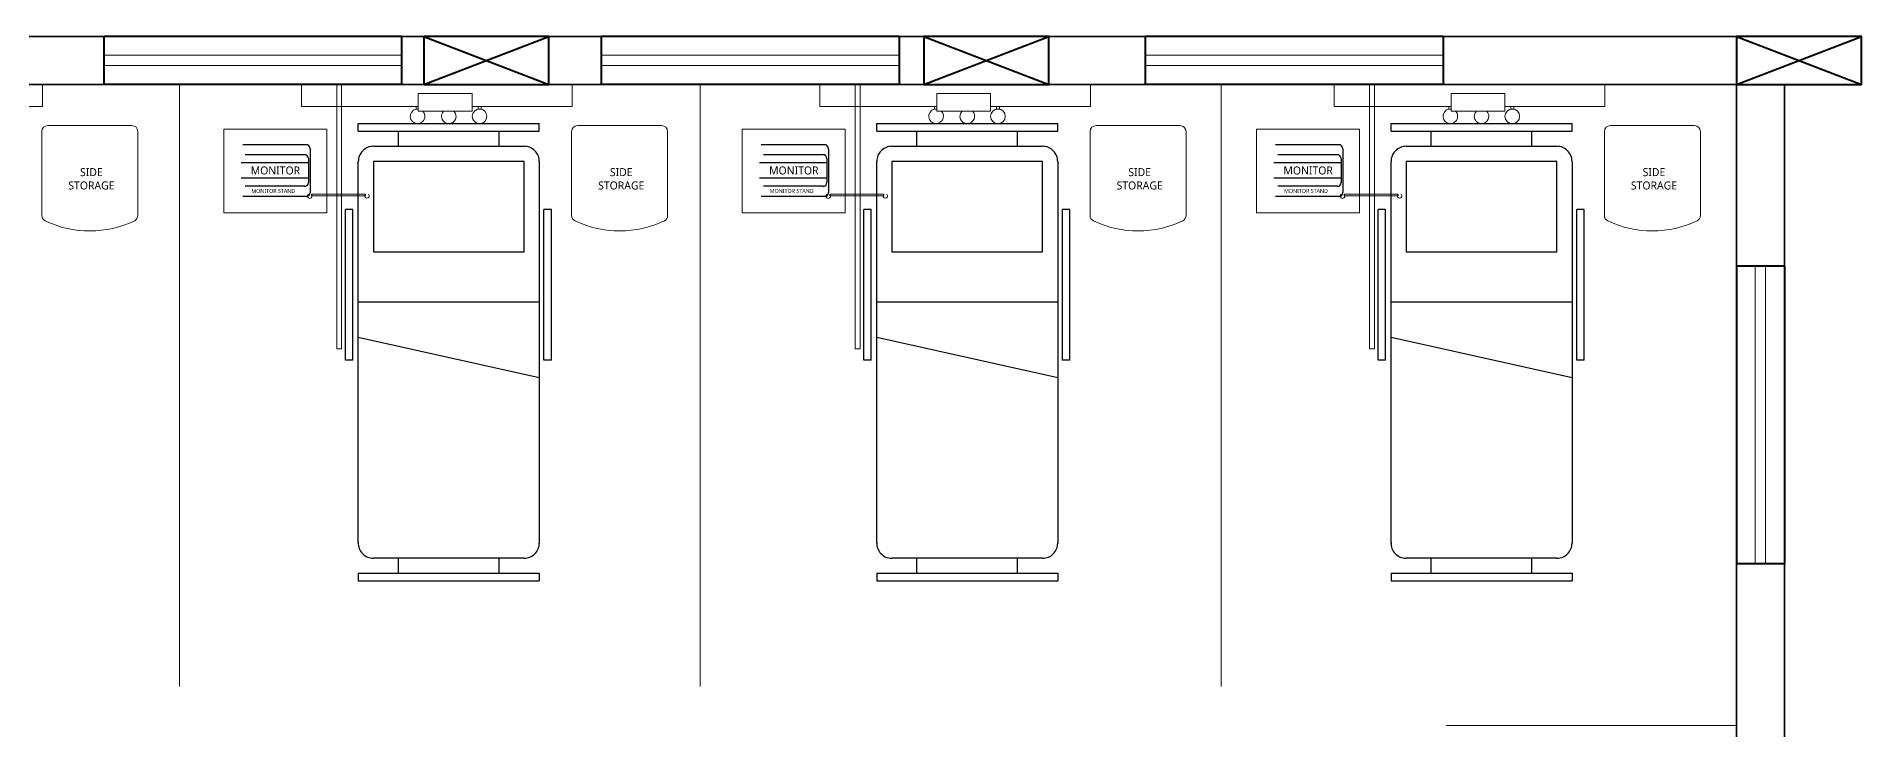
# Model space of a CAD drawing. Header units: inches. Extents: x -17070 to 527, y 504 to 2398.
# Drawn here: x -10454.33 to -10445.57, y 538.7 to 542.03 of the extents above; entities that cross this region are included whole.
import ezdxf

# ---------------------------------------------------------------- set-up
doc = ezdxf.new("R2010")
doc.units = ezdxf.units.IN
for name, color, linetype, lineweight in [('COL', 5, 'Continuous', 40), ('ELE-1', 105, 'Continuous', 40), ('furniture', 42, 'Continuous', 9), ('section', 1, 'Continuous', 35), ('TEXT', 7, 'Continuous', 9), ('WIN', 4, 'Continuous', 20)]:
    doc.layers.add(name, color=color, linetype=linetype, lineweight=lineweight)
doc.layers.add('elevation', color=7, linetype='Continuous')
doc.styles.add('style1', font='', dxfattribs={"height": 12})
doc.styles.get('style1').set_extended_font_data('Arial Narrow')
doc.linetypes.add('ZIGZAG', pattern='A,0.0001,-0.2,[131,ltypeshp.shx,S=0.2,R=0,X=-0.2,Y=0],-0.4,[131,ltypeshp.shx,S=0.2,R=180,X=0.2,Y=0],-0.2', length=0.8001)

# ---------------------------------------------------------------- blocks, each defined once
blk = doc.blocks.new('w2r')
at = {"color": 7}
for p, q in [((-5580600.0868, -3631425.8087), (-5580600.0868, -3631425.3887)), ((-5580600.0568, -3631425.3587), (-5580599.6368, -3631425.3587)), ((-5580599.6068, -3631425.3887), (-5580599.6068, -3631425.8087))]:
    blk.add_line(p, q, dxfattribs=at)
for centre, radius, start, end in [((-5580600.0568, -3631425.3887), 0.03, 90, 180), ((-5580599.6368, -3631425.3887), 0.03, 0, 90), ((-5580600.0568, -3631425.8087), 0.03, 180, 240.73392), ((-5580599.8468, -3631425.3692), 0.5171, 244.23879, 295.5316), ((-5580599.6368, -3631425.8087), 0.03, 295.5316, 360)]:
    blk.add_arc(centre, radius, start, end, dxfattribs=at)
blk = doc.blocks.new('hospi bed')
at = {"layer": 'elevation', "color": 7}
for p, q in [((115.7191, 57.897), (115.7191, 56.0612)), ((115.7414, 56.9421), (115.7414, 57.6662))]:
    blk.add_line(p, q, dxfattribs=at)
for points in [[(114.8502, 58.0786), (115.7191, 58.0786)], [(114.8502, 58.0424), (114.8502, 58.0786)], [(115.7191, 58.0424), (115.7191, 58.0786)], [(114.8502, 58.0424), (115.7191, 58.0424)], [(115.0433, 57.9694), (115.0433, 58.0424)], [(115.526, 57.9694), (115.526, 58.0424)], [(114.9226, 57.9694), (115.6467, 57.9694)], [(114.8502, 56.0626), (114.8502, 57.897)], [(114.8242, 56.9421), (114.8242, 57.6662), (114.788, 57.6662)], [(114.788, 56.9421), (114.788, 57.6662)], [(115.7776, 57.6662), (115.7414, 57.6662)], [(115.7776, 56.9421), (115.7776, 57.6662)], [(115.7191, 57.2212), (114.8502, 57.2212)], [(114.8502, 57.0522), (115.7191, 56.8591)], [(114.8242, 56.9421), (114.788, 56.9421)], [(115.7776, 56.9421), (115.7414, 56.9421)], [(115.6467, 55.9902), (114.9226, 55.9902)], [(115.0433, 55.9178), (115.0433, 55.9902)], [(115.526, 55.9178), (115.526, 55.9902)], [(114.8502, 55.9184), (115.7191, 55.9184)], [(114.8502, 55.9184), (114.8502, 55.8822)], [(115.7191, 55.9184), (115.7191, 55.8822)], [(114.8502, 55.8822), (115.7191, 55.8822)]]:
    blk.add_lwpolyline(points, dxfattribs=at)
blk.add_lwpolyline([(115.6467, 57.897), (114.9226, 57.897), (114.9226, 57.4625), (115.6467, 57.4625), (115.6467, 57.897)], close=True, dxfattribs=at)
for centre, start, end in [((114.9226, 57.897), 90, 180.01241), ((115.6467, 57.897), 0, 90.00572), ((114.9226, 56.0626), 177.34067, 270.05424), ((115.6467, 56.0626), 269.94585, 0.00007)]:
    blk.add_arc(centre, 0.0724, start, end, dxfattribs=at)
blk = doc.blocks.new('FGTNB')
at = {"color": 7, "lineweight": 18}
blk.add_line((-5581170.012, -3631426.215), (-5581170.012, -3631426.521), dxfattribs=at)
blk.add_lwpolyline([(-5581170.012, -3631426.54, -2.414214), (-5581170.012, -3631426.521), (-5581170.021, -3631426.521), (-5581170.021, -3631426.215), (-5581170.012, -3631426.215, -2.414214), (-5581170.012, -3631426.197)], format="xyb", dxfattribs=at)
blk = doc.blocks.new('FBNH')
at = {"layer": 'furniture', "linetype": 'ByBlock'}
blk.add_lwpolyline([(-5581170.3591, -3631421.3814), (-5581170.3348, -3631421.3814), (-5581170.3348, -3631422.7057), (-5581170.3591, -3631422.7057)], close=True, dxfattribs=at)
at = {"layer": 'furniture', "linetype": 'ByBlock', "xscale": 0.880801118328236, "yscale": 0.880801118328236, "zscale": 0.8808011183136943, "rotation": 90}
blk.add_blockref('FGTNB', (-8779734.749, 1284478.8564), dxfattribs=at)

msp = doc.modelspace()

# ---------------------------------------------------------------- linework, layer by layer
at = {"color": 7}
for p, q in [((-10453.34146, 541.51436), (-10453.03426, 541.51436)), ((-10453.33011, 541.46656), (-10453.04211, 541.46656)), ((-10453.01886, 541.49386), (-10453.01886, 541.28266)), ((-10450.85309, 541.51436), (-10450.54589, 541.51436)), ((-10450.84175, 541.46656), (-10450.55375, 541.46656)), ((-10450.5305, 541.49386), (-10450.5305, 541.28266)), ((-10448.38443, 541.51436), (-10448.07723, 541.51436)), ((-10448.37309, 541.46656), (-10448.08509, 541.46656)), ((-10448.06183, 541.49386), (-10448.06183, 541.28266)), ((-10453.34931, 541.42816), (-10453.02291, 541.42816)), ((-10453.02672, 541.44605), (-10453.02672, 541.33085)), ((-10450.86095, 541.42816), (-10450.53455, 541.42816)), ((-10450.53835, 541.44605), (-10450.53835, 541.33085)), ((-10448.39229, 541.42816), (-10448.06589, 541.42816)), ((-10448.06969, 541.44605), (-10448.06969, 541.33085)), ((-10453.02291, 541.35136), (-10453.34931, 541.35136)), ((-10453.04211, 541.31296), (-10453.33011, 541.31296)), ((-10450.53455, 541.35136), (-10450.86095, 541.35136)), ((-10450.55375, 541.31296), (-10450.84175, 541.31296)), ((-10448.06589, 541.35136), (-10448.39229, 541.35136)), ((-10448.08509, 541.31296), (-10448.37309, 541.31296)), ((-10453.03426, 541.26476), (-10453.34146, 541.26476)), ((-10450.54589, 541.26476), (-10450.85309, 541.26476)), ((-10448.07723, 541.26476), (-10448.38443, 541.26476))]:
    msp.add_line(p, q, dxfattribs=at)
for centre, start, end in [((-10453.04592, 541.44605), 0, 90), ((-10453.03806, 541.49386), 360, 90), ((-10450.55755, 541.44605), 0, 90), ((-10450.5497, 541.49386), 360, 90), ((-10448.08889, 541.44605), 0, 90), ((-10448.08103, 541.49386), 360, 90), ((-10453.04592, 541.33085), 270, 0), ((-10453.03806, 541.28266), 270, 0), ((-10450.55755, 541.33085), 270, 0), ((-10450.5497, 541.28266), 270, 0), ((-10448.08889, 541.33085), 270, 0), ((-10448.08103, 541.28266), 270, 0)]:
    msp.add_arc(centre, 0.0192, start, end, dxfattribs=at)
at = {"layer": 'COL', "ltscale": 0.0005}
for p, q in [((-10452.47214, 541.80297), (-10451.87214, 542.03297)), ((-10452.47214, 542.03297), (-10451.87214, 541.80297)), ((-10450.07214, 541.80297), (-10449.47214, 542.03297)), ((-10450.07214, 542.03297), (-10449.47214, 541.80297)), ((-10446.17214, 541.80297), (-10445.57214, 542.03297)), ((-10446.17214, 542.03297), (-10445.57214, 541.80297))]:
    msp.add_line(p, q, dxfattribs=at)
for points in [[(-10452.47214, 542.03297), (-10452.47214, 541.80297), (-10451.87214, 541.80297), (-10451.87214, 542.03297)], [(-10450.07214, 542.03297), (-10450.07214, 541.80297), (-10449.47214, 541.80297), (-10449.47214, 542.03297)], [(-10446.17214, 542.03297), (-10446.17214, 541.80297), (-10445.57214, 541.80297), (-10445.57214, 542.03297)]]:
    msp.add_lwpolyline(points, close=True, dxfattribs=at)
at = {"layer": 'ELE-1', "ltscale": 0.0005}
for p, q in [((-10452.5795, 542.03297), (-10454.0095, 542.03297)), ((-10454.0095, 542.03297), (-10454.0095, 541.80297)), ((-10452.5795, 542.03297), (-10452.5795, 541.80297)), ((-10450.19094, 542.03297), (-10451.62094, 542.03297)), ((-10451.62094, 542.03297), (-10451.62094, 541.80297)), ((-10450.19094, 542.03297), (-10450.19094, 541.80297)), ((-10447.58019, 542.03297), (-10449.01019, 542.03297)), ((-10449.01019, 542.03297), (-10449.01019, 541.80297)), ((-10447.58019, 542.03297), (-10447.58019, 541.80297)), ((-10452.5795, 541.80297), (-10454.0095, 541.80297)), ((-10450.19094, 541.80297), (-10451.62094, 541.80297)), ((-10447.58019, 541.80297), (-10449.01019, 541.80297)), ((-10446.17214, 540.93081), (-10446.17214, 539.50081)), ((-10446.17214, 540.93081), (-10445.94214, 540.93081)), ((-10445.94214, 540.93081), (-10445.94214, 539.50081)), ((-10446.17214, 539.50081), (-10445.94214, 539.50081))]:
    msp.add_line(p, q, dxfattribs=at)
at = {"layer": 'elevation', "color": 26, "linetype": 'ZIGZAG', "lineweight": 15, "ltscale": 0.2}
for p, q in [((-10453.64621, 538.90986), (-10453.64621, 541.80297)), ((-10451.14621, 538.90986), (-10451.14621, 541.80297)), ((-10448.64621, 538.90986), (-10448.64621, 541.80297)), ((-10447.56516, 538.72184), (-10446.17214, 538.72184))]:
    msp.add_line(p, q, dxfattribs=at)
at = {"layer": 'furniture', "color": 0}
for points in [[(-10453.43292, 541.58767), (-10452.93884, 541.58767), (-10452.93884, 541.18631), (-10453.43292, 541.18631)], [(-10450.94455, 541.58767), (-10450.45048, 541.58767), (-10450.45048, 541.18631), (-10450.94455, 541.18631)], [(-10448.47589, 541.58767), (-10447.98181, 541.58767), (-10447.98181, 541.18631), (-10448.47589, 541.18631)]]:
    msp.add_lwpolyline(points, close=True, dxfattribs=at)
at = {"layer": 'section', "ltscale": 0.0005}
for p, q in [((-10455.78214, 542.03297), (-10452.47214, 542.03297)), ((-10451.87214, 542.03297), (-10450.07214, 542.03297)), ((-10449.47214, 542.03297), (-10446.17214, 542.03297)), ((-10445.57214, 541.80297), (-10445.57214, 542.03297)), ((-10455.78214, 541.80297), (-10452.47214, 541.80297)), ((-10451.87214, 541.80297), (-10450.07214, 541.80297)), ((-10449.47214, 541.80297), (-10449.1807, 541.80297)), ((-10449.47214, 541.80297), (-10446.17214, 541.80297)), ((-10446.17214, 541.80297), (-10446.17214, 538.23797)), ((-10445.94214, 541.80297), (-10445.94214, 538.23797))]:
    msp.add_line(p, q, dxfattribs=at)
at = {"layer": 'TEXT', "color": 250, "lineweight": 18}
for points in [[(-10454.78399, 541.69705), (-10454.30381, 541.69705), (-10454.30381, 541.80297), (-10455.60302, 541.80297), (-10455.60302, 541.69705), (-10455.04252, 541.69705)], [(-10452.24074, 541.69705), (-10451.76056, 541.69705), (-10451.76056, 541.80297), (-10453.05977, 541.80297), (-10453.05977, 541.69705), (-10452.49927, 541.69705)], [(-10449.75238, 541.69705), (-10449.27219, 541.69705), (-10449.27219, 541.80297), (-10450.5714, 541.80297), (-10450.5714, 541.69705), (-10450.0109, 541.69705)], [(-10447.28371, 541.69705), (-10446.80353, 541.69705), (-10446.80353, 541.80297), (-10448.10274, 541.80297), (-10448.10274, 541.69705), (-10447.54224, 541.69705)], [(-10452.49927, 541.69704), (-10452.50976, 541.69704), (-10452.50976, 541.68392), (-10452.49927, 541.68392)], [(-10450.0109, 541.69704), (-10450.0214, 541.69704), (-10450.0214, 541.68392), (-10450.0109, 541.68392)], [(-10447.54224, 541.69704), (-10447.55273, 541.69704), (-10447.55273, 541.68392), (-10447.54224, 541.68392)]]:
    msp.add_lwpolyline(points, dxfattribs=at)
for points in [[(-10452.24074, 541.75935), (-10452.49927, 541.75935), (-10452.49927, 541.67448), (-10452.24074, 541.67448)], [(-10449.75238, 541.75935), (-10450.0109, 541.75935), (-10450.0109, 541.67448), (-10449.75238, 541.67448)], [(-10447.28371, 541.75935), (-10447.54224, 541.75935), (-10447.54224, 541.67448), (-10447.28371, 541.67448)], [(-10452.19821, 541.69705), (-10452.2125, 541.69705), (-10452.2125, 541.68393), (-10452.19821, 541.68393)], [(-10449.70985, 541.69705), (-10449.72414, 541.69705), (-10449.72414, 541.68393), (-10449.70985, 541.68393)], [(-10447.24119, 541.69705), (-10447.25547, 541.69705), (-10447.25547, 541.68393), (-10447.24119, 541.68393)]]:
    msp.add_lwpolyline(points, close=True, dxfattribs=at)
for centre in [(-10452.2054, 541.64949), (-10449.71704, 541.64948), (-10447.24837, 541.64949)]:
    msp.add_circle(centre, 0.03517, dxfattribs=at)
for centre, start in [((-10452.50262, 541.64949), 84.531378), ((-10452.35296, 541.64949), 134.695738), ((-10450.01425, 541.64948), 84.531378), ((-10449.86459, 541.64948), 134.695738), ((-10447.54559, 541.64949), 84.531378), ((-10447.39593, 541.64949), 134.695738)]:
    msp.add_arc(centre, 0.03517, start, 45.304262, dxfattribs=at)
at = {"layer": 'WIN', "ltscale": 0.0005}
for p, q in [((-10452.5795, 541.94297), (-10454.0095, 541.94297)), ((-10452.5795, 541.89297), (-10454.0095, 541.89297)), ((-10450.19094, 541.94297), (-10451.62094, 541.94297)), ((-10450.19094, 541.89297), (-10451.62094, 541.89297)), ((-10447.58019, 541.94297), (-10449.01019, 541.94297)), ((-10447.58019, 541.89297), (-10449.01019, 541.89297)), ((-10446.08214, 540.93081), (-10446.08214, 539.50081)), ((-10446.03214, 540.93081), (-10446.03214, 539.50081))]:
    msp.add_line(p, q, dxfattribs=at)

# ---------------------------------------------------------------- block references
at = {"layer": 'furniture', "color": 0, "xscale": -0.9599999999991269, "yscale": 0.9600000000000364, "zscale": 0.96}
for name, p in [('FBNH', (-5368376.412, 3486706.32909)), ('FBNH', (-5368373.92364, 3486706.32909)), ('FBNH', (-5368371.45498, 3486706.32909)), ('w2r', (-5367829.92923, 3486709.94924)), ('w2r', (-5367827.38598, 3486709.94924)), ('w2r', (-5367824.89761, 3486709.94924)), ('w2r', (-5367822.42895, 3486709.94924))]:
    msp.add_blockref(name, p, dxfattribs=at)
at = {"layer": 'furniture', "color": 0, "lineweight": 18, "rotation": 359.9999065361472}
for p in [(-10567.63771, 483.53591), (-10565.14935, 483.53591), (-10562.68069, 483.53591)]:
    msp.add_blockref('hospi bed', p, dxfattribs=at)

# ---------------------------------------------------------------- texts
at = {"color": 7, "width": 0.2470858, "attachment_point": 3, "style": 'style1'}
for s, insert, char_height in [('{\\fTrebuchet MS|b0|i0|c0|p34;MONITOR}', (-10453.06653, 541.40833), 0.0384), ('{\\fTrebuchet MS|b0|i0|c0|p34;MONITOR}', (-10450.57817, 541.40833), 0.0384), ('{\\fTrebuchet MS|b0|i0|c0|p34;MONITOR}', (-10448.1095, 541.40833), 0.0384), ('{\\fTrebuchet MS|b0|i0|c0|p34;MONITOR STAND}', (-10453.09039, 541.30045), 0.0192), ('{\\fTrebuchet MS|b0|i0|c0|p34;MONITOR STAND}', (-10450.60203, 541.30045), 0.0192), ('{\\fTrebuchet MS|b0|i0|c0|p34;MONITOR STAND}', (-10448.13337, 541.30045), 0.0192)]:
    msp.add_mtext(s, dxfattribs=dict(at, insert=insert, char_height=char_height))
at = {"layer": 'furniture', "color": 0, "char_height": 0.0384, "width": 0.2470858, "attachment_point": 2, "style": 'style1'}
for insert in [(-10454.06857, 541.40023), (-10451.52532, 541.40023), (-10449.03696, 541.40023), (-10446.56829, 541.40023)]:
    msp.add_mtext('{\\fTrebuchet MS|b0|i0|c0|p34;SIDE STORAGE}', dxfattribs=dict(at, insert=insert))

doc.saveas('drawing.dxf')
